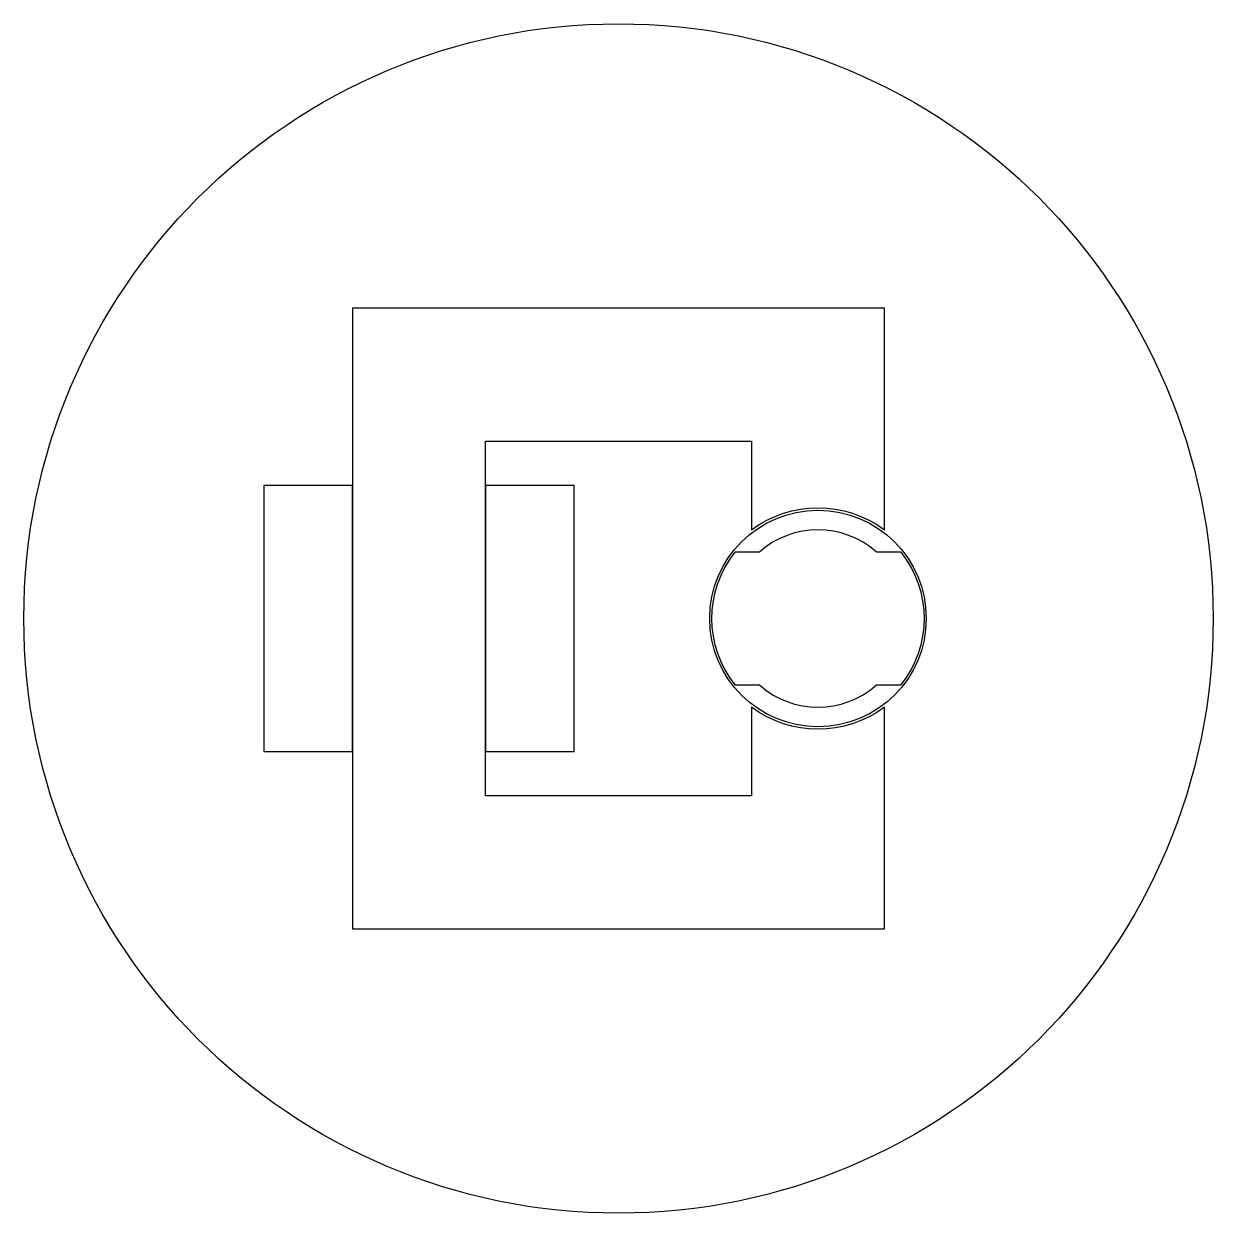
# Model space of a CAD drawing. Extents: x -90 to 45, y -67 to 67.
import ezdxf

# ---------------------------------------------------------------- set-up
doc = ezdxf.new("R2010")
doc.units = 0
doc.layers.add('CIZIM', color=10, linetype='CONTINUOUS')

msp = doc.modelspace()

# ---------------------------------------------------------------- linework, layer by layer
at = {"layer": 'CIZIM'}
for points in [[(7.5, -10, -0.333333), (-7.5, -10), (-7.5, -20), (-37.5, -20), (-37.5, 20), (-7.5, 20), (-7.5, 10, -0.333333), (7.5, 10), (7.5, 35), (-52.5, 35), (-52.5, -35), (7.5, -35), (7.5, -10)], [(6.61, 7.5, 0.377964), (-6.61, 7.5), (-9.37, 7.5, 0.351), (-9.37, -7.5), (-6.61, -7.5, 0.377964), (6.61, -7.5), (9.37, -7.5, 0.351), (9.37, 7.5), (6.61, 7.5)]]:
    msp.add_lwpolyline(points, format="xyb", close=True, dxfattribs=at)
for points in [[(-52.5, -15), (-52.5, 15), (-62.5, 15), (-62.5, -15), (-52.5, -15)], [(-27.5, -15), (-27.5, 15), (-37.5, 15), (-37.5, -15), (-27.5, -15)]]:
    msp.add_lwpolyline(points, close=True, dxfattribs=at)
for centre, radius in [((-22.5, 0), 67.08), ((0, 0), 12.21)]:
    msp.add_circle(centre, radius, dxfattribs=at)

doc.saveas('drawing.dxf')
